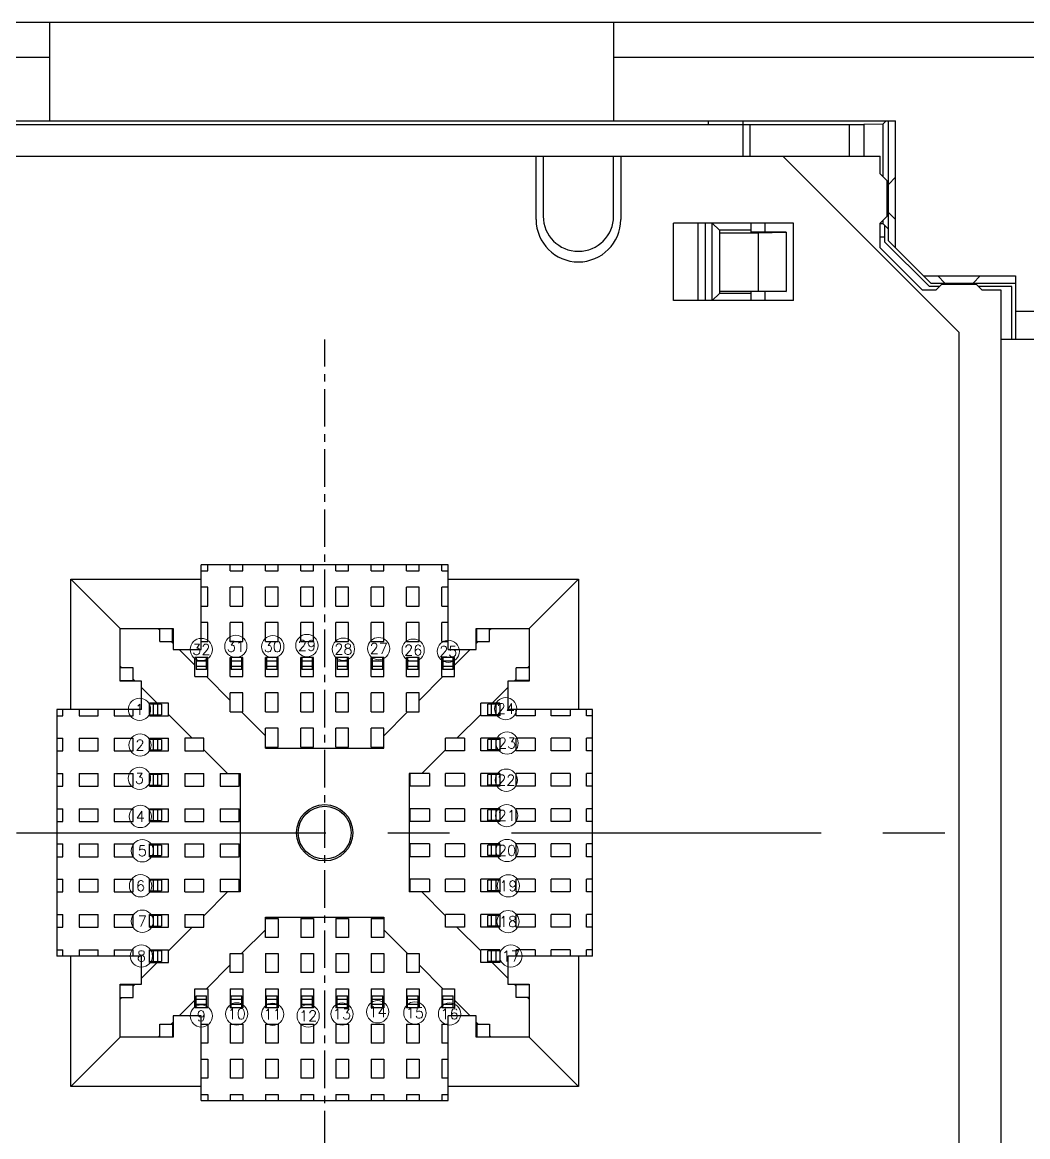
# Model space of a CAD drawing. Header units: millimetres. Extents: x 1642 to 1749, y -828 to -753.
# Drawn here: x 1724.15 to 1738.41, y -787.98 to -772.16 of the extents above; entities that cross this region are included whole.
import ezdxf
from ezdxf.enums import TextEntityAlignment as Align

# ---------------------------------------------------------------- set-up
doc = ezdxf.new("R2010")
doc.units = ezdxf.units.MM
doc.header["$LTSCALE"] = 30.734
doc.linetypes.add('CENTER', pattern=[0.6, 0.375, -0.075, 0.075, -0.075])
doc.layers.get('0').update_dxf_attribs({"linetype": 'CONTINUOUS'})
doc.layers.add('from', color=7, linetype='CONTINUOUS', lineweight=13)
doc.styles.add('TXT', font='txt.shx', dxfattribs={"bigfont": 'gbcbig.shx'})

# ---------------------------------------------------------------- blocks, each defined once
blk = doc.blocks.new('b')
at = {"color": 7, "linetype": 'Continuous'}
for p, q in [((1258.817, -744.658), (1283.317, -744.658)), ((1266.317, -746.058), (1266.317, -744.658)), ((1274.317, -744.658), (1274.317, -746.058)), ((1266.317, -745.158), (1262.016, -745.158)), ((1283.817, -745.158), (1274.317, -745.158)), ((1262.317, -746.058), (1278.317, -746.058)), ((1275.657, -746.058), (1275.657, -746.108)), ((1276.157, -746.558), (1276.157, -746.058)), ((1278.138, -746.103), (1278.185, -746.058)), ((1278.217, -747.758), (1278.217, -746.058)), ((1278.317, -747.858), (1278.317, -746.058)), ((1262.767, -746.108), (1277.867, -746.108)), ((1276.251, -746.108), (1276.251, -746.558)), ((1277.657, -746.108), (1277.657, -746.558)), ((1278.138, -746.103), (1277.867, -746.109)), ((1277.867, -746.109), (1277.867, -746.558)), ((1278.138, -746.103), (1278.138, -746.849)), ((1262.537, -746.558), (1278.097, -746.558)), ((1273.217, -747.458), (1273.217, -746.558)), ((1273.317, -746.558), (1273.317, -747.408)), ((1274.317, -747.408), (1274.317, -746.558)), ((1274.417, -746.558), (1274.417, -747.458)), ((1276.717, -746.558), (1279.217, -749.058)), ((1278.097, -746.808), (1278.097, -746.558)), ((1278.097, -746.808), (1278.197, -746.908)), ((1278.317, -746.858), (1278.217, -746.958)), ((1278.197, -747.408), (1278.197, -746.908)), ((1275.167, -748.608), (1275.167, -747.508)), ((1276.867, -747.508), (1275.167, -747.508)), ((1275.517, -748.608), (1275.517, -747.508)), ((1275.617, -747.508), (1275.617, -748.608)), ((1275.717, -748.608), (1275.717, -747.508)), ((1275.717, -747.508), (1275.817, -747.608)), ((1276.267, -747.636), (1276.267, -747.508)), ((1276.467, -747.636), (1276.467, -747.508)), ((1276.867, -748.608), (1276.867, -747.508)), ((1278.197, -747.408), (1278.097, -747.508)), ((1278.097, -747.858), (1278.097, -747.508)), ((1278.138, -747.467), (1278.138, -747.513)), ((1278.317, -747.458), (1278.217, -747.358)), ((1275.817, -747.608), (1275.817, -748.508)), ((1276.267, -747.608), (1275.817, -747.608)), ((1275.817, -747.645), (1276.367, -747.645)), ((1276.767, -747.636), (1276.267, -747.636)), ((1276.367, -747.645), (1276.767, -747.638)), ((1276.367, -747.645), (1276.367, -748.472)), ((1276.767, -747.638), (1276.767, -748.479)), ((1278.097, -747.513), (1278.138, -747.513)), ((1278.217, -747.592), (1278.138, -747.513)), ((1278.167, -747.779), (1278.167, -747.542)), ((1278.167, -747.708), (1278.097, -747.708)), ((1278.167, -747.779), (1278.797, -748.408)), ((1278.817, -748.358), (1278.217, -747.758)), ((1278.097, -747.858), (1278.697, -748.458)), ((1278.717, -748.258), (1280.017, -748.258)), ((1279.017, -748.358), (1278.917, -748.258)), ((1279.517, -748.258), (1279.417, -748.358)), ((1280.017, -748.258), (1280.017, -749.158)), ((1278.887, -748.458), (1278.697, -748.458)), ((1278.937, -748.408), (1278.797, -748.408)), ((1278.817, -748.358), (1280.017, -748.358)), ((1278.887, -748.458), (1278.967, -748.378)), ((1279.467, -748.378), (1278.967, -748.378)), ((1279.467, -748.378), (1279.547, -748.458)), ((1279.967, -748.408), (1279.497, -748.408)), ((1279.817, -748.458), (1279.547, -748.458)), ((1279.817, -763.858), (1279.817, -748.458)), ((1279.967, -749.158), (1279.967, -748.408)), ((1276.867, -748.608), (1275.167, -748.608)), ((1275.817, -748.508), (1275.717, -748.608)), ((1275.817, -748.472), (1276.367, -748.472)), ((1276.267, -748.508), (1275.817, -748.508)), ((1276.267, -748.608), (1276.267, -748.48)), ((1276.767, -748.48), (1276.267, -748.48)), ((1276.367, -748.472), (1276.767, -748.479)), ((1276.467, -748.608), (1276.467, -748.48)), ((1280.017, -748.758), (1283.817, -748.758)), ((1279.217, -763.258), (1279.217, -749.058)), ((1283.617, -749.158), (1279.817, -749.158))]:
    blk.add_line(p, q, dxfattribs=at)
at = {"color": 1, "linetype": 'CENTER', "ltscale": 0.381}
blk.add_line((1258.817, -756.158), (1279.817, -756.158), dxfattribs=at)
at = {"color": 7, "linetype": 'Continuous'}
for centre, radius in [((1273.817, -747.458), 0.6), ((1273.817, -747.408), 0.5)]:
    blk.add_arc(centre, radius, 180, 360, dxfattribs=at)

msp = doc.modelspace()

# ---------------------------------------------------------------- linework, layer by layer
at = {"color": 1, "linetype": 'CENTER', "ltscale": 0.046281}
msp.add_line((1728.436, -793.263), (1728.436, -776.663), dxfattribs=at)
at = {"color": 7, "linetype": 'Continuous'}
for p, q in [((1730.186, -779.863), (1726.686, -779.863)), ((1726.686, -781.063), (1726.686, -779.863)), ((1726.776, -779.948), (1726.776, -779.863)), ((1727.096, -779.948), (1727.096, -779.863)), ((1727.276, -779.948), (1727.276, -779.863)), ((1727.596, -779.948), (1727.596, -779.863)), ((1727.776, -779.948), (1727.776, -779.863)), ((1728.096, -779.948), (1728.096, -779.863)), ((1728.276, -779.948), (1728.276, -779.863)), ((1728.596, -779.948), (1728.596, -779.863)), ((1728.776, -779.948), (1728.776, -779.863)), ((1729.096, -779.948), (1729.096, -779.863)), ((1729.276, -779.948), (1729.276, -779.863)), ((1729.596, -779.948), (1729.596, -779.863)), ((1729.776, -779.948), (1729.776, -779.863)), ((1730.096, -779.948), (1730.096, -779.863)), ((1730.186, -781.063), (1730.186, -779.863)), ((1724.836, -780.063), (1726.686, -780.063)), ((1725.536, -780.763), (1724.836, -780.063)), ((1724.836, -781.913), (1724.836, -780.063)), ((1726.686, -779.948), (1726.776, -779.948)), ((1727.096, -779.948), (1727.276, -779.948)), ((1727.596, -779.948), (1727.776, -779.948)), ((1728.096, -779.948), (1728.276, -779.948)), ((1728.596, -779.948), (1728.776, -779.948)), ((1729.096, -779.948), (1729.276, -779.948)), ((1729.596, -779.948), (1729.776, -779.948)), ((1730.096, -779.948), (1730.186, -779.948)), ((1730.186, -780.063), (1732.036, -780.063)), ((1731.336, -780.763), (1732.036, -780.063)), ((1732.036, -780.063), (1732.036, -781.913)), ((1726.776, -780.178), (1726.686, -780.178)), ((1726.776, -780.448), (1726.776, -780.178)), ((1727.276, -780.178), (1727.096, -780.178)), ((1727.096, -780.448), (1727.096, -780.178)), ((1727.276, -780.448), (1727.276, -780.178)), ((1727.776, -780.178), (1727.596, -780.178)), ((1727.596, -780.448), (1727.596, -780.178)), ((1727.776, -780.448), (1727.776, -780.178)), ((1728.276, -780.178), (1728.096, -780.178)), ((1728.096, -780.448), (1728.096, -780.178)), ((1728.276, -780.448), (1728.276, -780.178)), ((1728.776, -780.178), (1728.596, -780.178)), ((1728.596, -780.448), (1728.596, -780.178)), ((1728.776, -780.448), (1728.776, -780.178)), ((1729.276, -780.178), (1729.096, -780.178)), ((1729.096, -780.448), (1729.096, -780.178)), ((1729.276, -780.448), (1729.276, -780.178)), ((1729.776, -780.178), (1729.596, -780.178)), ((1729.596, -780.448), (1729.596, -780.178)), ((1729.776, -780.448), (1729.776, -780.178)), ((1730.186, -780.178), (1730.096, -780.178)), ((1730.096, -780.448), (1730.096, -780.178)), ((1726.686, -780.448), (1726.776, -780.448)), ((1727.096, -780.448), (1727.276, -780.448)), ((1727.596, -780.448), (1727.776, -780.448)), ((1728.096, -780.448), (1728.276, -780.448)), ((1728.596, -780.448), (1728.776, -780.448)), ((1729.096, -780.448), (1729.276, -780.448)), ((1729.596, -780.448), (1729.776, -780.448)), ((1730.096, -780.448), (1730.186, -780.448)), ((1726.776, -780.678), (1726.686, -780.678)), ((1726.776, -780.948), (1726.776, -780.678)), ((1727.276, -780.678), (1727.096, -780.678)), ((1727.096, -780.948), (1727.096, -780.678)), ((1727.276, -780.948), (1727.276, -780.678)), ((1727.776, -780.678), (1727.596, -780.678)), ((1727.596, -780.948), (1727.596, -780.678)), ((1727.776, -780.948), (1727.776, -780.678)), ((1728.276, -780.678), (1728.096, -780.678)), ((1728.096, -780.948), (1728.096, -780.678)), ((1728.276, -780.948), (1728.276, -780.678)), ((1728.776, -780.678), (1728.596, -780.678)), ((1728.596, -780.948), (1728.596, -780.678)), ((1728.776, -780.948), (1728.776, -780.678)), ((1729.276, -780.678), (1729.096, -780.678)), ((1729.096, -780.948), (1729.096, -780.678)), ((1729.276, -780.948), (1729.276, -780.678)), ((1729.776, -780.678), (1729.596, -780.678)), ((1729.596, -780.948), (1729.596, -780.678)), ((1729.776, -780.948), (1729.776, -780.678)), ((1730.186, -780.678), (1730.096, -780.678)), ((1730.096, -780.948), (1730.096, -780.678)), ((1725.536, -780.763), (1726.286, -780.763)), ((1725.536, -781.513), (1725.536, -780.763)), ((1726.073, -780.763), (1726.096, -780.786)), ((1726.096, -780.948), (1726.096, -780.763)), ((1726.276, -780.948), (1726.276, -780.763)), ((1726.286, -780.763), (1726.286, -781.063)), ((1730.586, -780.763), (1731.336, -780.763)), ((1730.586, -781.063), (1730.586, -780.763)), ((1730.596, -780.948), (1730.596, -780.763)), ((1730.776, -780.786), (1730.798, -780.763)), ((1730.776, -780.948), (1730.776, -780.763)), ((1731.336, -780.763), (1731.336, -781.513)), ((1726.096, -780.948), (1726.276, -780.948)), ((1726.258, -780.948), (1726.286, -780.976)), ((1726.686, -780.948), (1726.776, -780.948)), ((1727.096, -780.948), (1727.276, -780.948)), ((1727.596, -780.948), (1727.776, -780.948)), ((1728.096, -780.948), (1728.276, -780.948)), ((1728.596, -780.948), (1728.776, -780.948)), ((1729.096, -780.948), (1729.276, -780.948)), ((1729.596, -780.948), (1729.776, -780.948)), ((1730.096, -780.948), (1730.186, -780.948)), ((1730.586, -780.976), (1730.613, -780.948)), ((1730.596, -780.948), (1730.776, -780.948)), ((1726.286, -781.063), (1726.686, -781.063)), ((1726.373, -781.063), (1726.596, -781.286)), ((1726.776, -781.178), (1726.596, -781.178)), ((1726.596, -781.448), (1726.596, -781.178)), ((1726.611, -781.178), (1726.611, -781.348)), ((1726.761, -781.348), (1726.761, -781.178)), ((1726.776, -781.448), (1726.776, -781.178)), ((1727.276, -781.178), (1727.096, -781.178)), ((1727.096, -781.448), (1727.096, -781.178)), ((1727.111, -781.178), (1727.111, -781.348)), ((1727.261, -781.348), (1727.261, -781.178)), ((1727.276, -781.448), (1727.276, -781.178)), ((1727.776, -781.178), (1727.596, -781.178)), ((1727.596, -781.448), (1727.596, -781.178)), ((1727.611, -781.178), (1727.611, -781.348)), ((1727.761, -781.348), (1727.761, -781.178)), ((1727.776, -781.448), (1727.776, -781.178)), ((1728.276, -781.178), (1728.096, -781.178)), ((1728.096, -781.448), (1728.096, -781.178)), ((1728.111, -781.178), (1728.111, -781.348)), ((1728.261, -781.348), (1728.261, -781.178)), ((1728.276, -781.448), (1728.276, -781.178)), ((1728.776, -781.178), (1728.596, -781.178)), ((1728.596, -781.448), (1728.596, -781.178)), ((1728.611, -781.178), (1728.611, -781.348)), ((1728.761, -781.348), (1728.761, -781.178)), ((1728.776, -781.448), (1728.776, -781.178)), ((1729.276, -781.178), (1729.096, -781.178)), ((1729.096, -781.448), (1729.096, -781.178)), ((1729.111, -781.178), (1729.111, -781.348)), ((1729.261, -781.348), (1729.261, -781.178)), ((1729.276, -781.448), (1729.276, -781.178)), ((1729.776, -781.178), (1729.596, -781.178)), ((1729.596, -781.448), (1729.596, -781.178)), ((1729.611, -781.178), (1729.611, -781.348)), ((1729.761, -781.348), (1729.761, -781.178)), ((1729.776, -781.448), (1729.776, -781.178)), ((1730.276, -781.178), (1730.096, -781.178)), ((1730.096, -781.448), (1730.096, -781.178)), ((1730.111, -781.178), (1730.111, -781.348)), ((1730.186, -781.063), (1730.586, -781.063)), ((1730.261, -781.348), (1730.261, -781.178)), ((1730.276, -781.286), (1730.498, -781.063)), ((1730.276, -781.448), (1730.276, -781.178)), ((1725.558, -781.323), (1725.536, -781.3)), ((1725.721, -781.323), (1725.536, -781.323)), ((1725.721, -781.503), (1725.721, -781.323)), ((1726.761, -781.228), (1726.611, -781.228)), ((1726.611, -781.298), (1726.761, -781.298)), ((1726.761, -781.348), (1726.611, -781.348)), ((1727.261, -781.228), (1727.111, -781.228)), ((1727.111, -781.298), (1727.261, -781.298)), ((1727.261, -781.348), (1727.111, -781.348)), ((1727.761, -781.228), (1727.611, -781.228)), ((1727.611, -781.298), (1727.761, -781.298)), ((1727.761, -781.348), (1727.611, -781.348)), ((1728.261, -781.228), (1728.111, -781.228)), ((1728.111, -781.298), (1728.261, -781.298)), ((1728.261, -781.348), (1728.111, -781.348)), ((1728.761, -781.228), (1728.611, -781.228)), ((1728.611, -781.298), (1728.761, -781.298)), ((1728.761, -781.348), (1728.611, -781.348)), ((1729.261, -781.228), (1729.111, -781.228)), ((1729.111, -781.298), (1729.261, -781.298)), ((1729.261, -781.348), (1729.111, -781.348)), ((1729.761, -781.228), (1729.611, -781.228)), ((1729.611, -781.298), (1729.761, -781.298)), ((1729.761, -781.348), (1729.611, -781.348)), ((1730.261, -781.228), (1730.111, -781.228)), ((1730.111, -781.298), (1730.261, -781.298)), ((1730.261, -781.348), (1730.111, -781.348)), ((1731.336, -781.323), (1731.151, -781.323)), ((1731.151, -781.503), (1731.151, -781.323)), ((1731.336, -781.3), (1731.313, -781.323)), ((1725.536, -781.503), (1725.721, -781.503)), ((1725.748, -781.513), (1725.721, -781.485)), ((1726.596, -781.448), (1726.776, -781.448)), ((1726.758, -781.448), (1727.096, -781.786)), ((1727.096, -781.448), (1727.276, -781.448)), ((1727.596, -781.448), (1727.776, -781.448)), ((1728.096, -781.448), (1728.276, -781.448)), ((1728.596, -781.448), (1728.776, -781.448)), ((1729.096, -781.448), (1729.276, -781.448)), ((1729.596, -781.448), (1729.776, -781.448)), ((1729.776, -781.786), (1730.113, -781.448)), ((1730.096, -781.448), (1730.276, -781.448)), ((1731.151, -781.485), (1731.123, -781.513)), ((1731.336, -781.503), (1731.151, -781.503)), ((1725.836, -781.513), (1725.536, -781.513)), ((1725.836, -781.913), (1725.836, -781.513)), ((1726.058, -781.823), (1725.836, -781.6)), ((1731.036, -781.6), (1730.813, -781.823)), ((1731.336, -781.513), (1731.036, -781.513)), ((1731.036, -781.513), (1731.036, -781.913)), ((1726.221, -781.823), (1725.951, -781.823)), ((1725.951, -782.003), (1725.951, -781.823)), ((1726.221, -782.003), (1726.221, -781.823)), ((1727.276, -781.678), (1727.096, -781.678)), ((1727.096, -781.948), (1727.096, -781.678)), ((1727.276, -781.948), (1727.276, -781.678)), ((1727.776, -781.678), (1727.596, -781.678)), ((1727.596, -781.948), (1727.596, -781.678)), ((1727.776, -781.948), (1727.776, -781.678)), ((1728.276, -781.678), (1728.096, -781.678)), ((1728.096, -781.948), (1728.096, -781.678)), ((1728.276, -781.948), (1728.276, -781.678)), ((1728.776, -781.678), (1728.596, -781.678)), ((1728.596, -781.948), (1728.596, -781.678)), ((1728.776, -781.948), (1728.776, -781.678)), ((1729.276, -781.678), (1729.096, -781.678)), ((1729.096, -781.948), (1729.096, -781.678)), ((1729.276, -781.948), (1729.276, -781.678)), ((1729.776, -781.678), (1729.596, -781.678)), ((1729.596, -781.948), (1729.596, -781.678)), ((1729.776, -781.948), (1729.776, -781.678)), ((1730.921, -781.823), (1730.651, -781.823)), ((1730.651, -782.003), (1730.651, -781.823)), ((1730.921, -781.823), (1730.921, -782.003)), ((1725.836, -781.913), (1724.636, -781.913)), ((1724.636, -781.913), (1724.636, -785.413)), ((1724.721, -782.003), (1724.721, -781.913)), ((1724.951, -781.913), (1724.951, -782.003)), ((1725.221, -782.003), (1725.221, -781.913)), ((1725.451, -781.913), (1725.451, -782.003)), ((1725.721, -782.003), (1725.721, -781.913)), ((1726.121, -781.838), (1725.951, -781.838)), ((1726.001, -781.838), (1726.001, -781.988)), ((1726.071, -781.988), (1726.071, -781.838)), ((1726.121, -781.838), (1726.121, -781.988)), ((1727.096, -781.948), (1727.276, -781.948)), ((1727.258, -781.948), (1727.596, -782.286)), ((1727.596, -781.948), (1727.776, -781.948)), ((1728.096, -781.948), (1728.276, -781.948)), ((1728.596, -781.948), (1728.776, -781.948)), ((1729.096, -781.948), (1729.276, -781.948)), ((1729.276, -782.286), (1729.613, -781.948)), ((1729.596, -781.948), (1729.776, -781.948)), ((1730.921, -781.838), (1730.75, -781.838)), ((1730.75, -781.988), (1730.75, -781.838)), ((1730.8, -781.838), (1730.8, -781.988)), ((1730.871, -781.988), (1730.871, -781.838)), ((1732.236, -781.913), (1731.036, -781.913)), ((1731.151, -782.003), (1731.151, -781.913)), ((1731.421, -781.913), (1731.421, -782.003)), ((1731.651, -782.003), (1731.651, -781.913)), ((1731.921, -781.913), (1731.921, -782.003)), ((1732.151, -782.003), (1732.151, -781.913)), ((1732.236, -785.413), (1732.236, -781.913)), ((1724.636, -782.003), (1724.721, -782.003)), ((1724.951, -782.003), (1725.221, -782.003)), ((1725.451, -782.003), (1725.721, -782.003)), ((1725.951, -781.988), (1726.121, -781.988)), ((1725.951, -782.003), (1726.221, -782.003)), ((1726.558, -782.323), (1726.221, -781.985)), ((1730.651, -781.985), (1730.313, -782.323)), ((1730.921, -782.003), (1730.651, -782.003)), ((1730.921, -781.988), (1730.75, -781.988)), ((1731.421, -782.003), (1731.151, -782.003)), ((1731.921, -782.003), (1731.651, -782.003)), ((1732.236, -782.003), (1732.151, -782.003)), ((1727.776, -782.178), (1727.596, -782.178)), ((1727.596, -782.463), (1727.596, -782.178)), ((1727.776, -782.448), (1727.776, -782.178)), ((1728.276, -782.178), (1728.096, -782.178)), ((1728.096, -782.448), (1728.096, -782.178)), ((1728.276, -782.448), (1728.276, -782.178)), ((1728.776, -782.178), (1728.596, -782.178)), ((1728.596, -782.448), (1728.596, -782.178)), ((1728.776, -782.448), (1728.776, -782.178)), ((1729.276, -782.178), (1729.096, -782.178)), ((1729.096, -782.448), (1729.096, -782.178)), ((1729.276, -782.463), (1729.276, -782.178)), ((1724.636, -782.323), (1724.721, -782.323)), ((1724.721, -782.503), (1724.721, -782.323)), ((1724.951, -782.323), (1725.221, -782.323)), ((1724.951, -782.323), (1724.951, -782.503)), ((1725.221, -782.503), (1725.221, -782.323)), ((1725.451, -782.323), (1725.721, -782.323)), ((1725.451, -782.323), (1725.451, -782.503)), ((1725.721, -782.503), (1725.721, -782.323)), ((1725.951, -782.323), (1726.221, -782.323)), ((1725.951, -782.503), (1725.951, -782.323)), ((1726.121, -782.338), (1725.951, -782.338)), ((1726.001, -782.338), (1726.001, -782.488)), ((1726.071, -782.488), (1726.071, -782.338)), ((1726.121, -782.338), (1726.121, -782.488)), ((1726.221, -782.503), (1726.221, -782.323)), ((1726.721, -782.323), (1726.451, -782.323)), ((1726.451, -782.323), (1726.451, -782.503)), ((1726.721, -782.503), (1726.721, -782.323)), ((1727.596, -782.448), (1727.776, -782.448)), ((1728.096, -782.448), (1728.276, -782.448)), ((1728.596, -782.448), (1728.776, -782.448)), ((1729.096, -782.448), (1729.276, -782.448)), ((1730.421, -782.323), (1730.151, -782.323)), ((1730.151, -782.503), (1730.151, -782.323)), ((1730.421, -782.323), (1730.421, -782.503)), ((1730.921, -782.323), (1730.651, -782.323)), ((1730.651, -782.503), (1730.651, -782.323)), ((1730.921, -782.338), (1730.75, -782.338)), ((1730.75, -782.488), (1730.75, -782.338)), ((1730.8, -782.338), (1730.8, -782.488)), ((1730.871, -782.488), (1730.871, -782.338)), ((1730.921, -782.323), (1730.921, -782.503)), ((1731.421, -782.323), (1731.151, -782.323)), ((1731.151, -782.503), (1731.151, -782.323)), ((1731.421, -782.323), (1731.421, -782.503)), ((1731.921, -782.323), (1731.651, -782.323)), ((1731.651, -782.503), (1731.651, -782.323)), ((1731.921, -782.323), (1731.921, -782.503)), ((1732.236, -782.323), (1732.151, -782.323)), ((1732.151, -782.503), (1732.151, -782.323)), ((1724.636, -782.503), (1724.721, -782.503)), ((1724.951, -782.503), (1725.221, -782.503)), ((1725.451, -782.503), (1725.721, -782.503)), ((1725.951, -782.488), (1726.121, -782.488)), ((1725.951, -782.503), (1726.221, -782.503)), ((1726.451, -782.503), (1726.721, -782.503)), ((1727.058, -782.823), (1726.721, -782.485)), ((1727.596, -782.463), (1729.276, -782.463)), ((1730.151, -782.485), (1729.813, -782.823)), ((1730.421, -782.503), (1730.151, -782.503)), ((1730.921, -782.503), (1730.651, -782.503)), ((1730.921, -782.488), (1730.75, -782.488)), ((1730.921, -782.498), (1730.759, -782.498)), ((1730.759, -782.503), (1730.759, -782.498)), ((1730.836, -782.503), (1730.836, -782.498)), ((1731.421, -782.503), (1731.151, -782.503)), ((1731.921, -782.503), (1731.651, -782.503)), ((1732.236, -782.503), (1732.151, -782.503)), ((1724.636, -782.823), (1724.721, -782.823)), ((1724.721, -783.003), (1724.721, -782.823)), ((1724.951, -782.823), (1725.221, -782.823)), ((1724.951, -782.823), (1724.951, -783.003)), ((1725.221, -783.003), (1725.221, -782.823)), ((1725.451, -782.823), (1725.721, -782.823)), ((1725.451, -782.823), (1725.451, -783.003)), ((1725.721, -783.003), (1725.721, -782.823)), ((1725.951, -782.823), (1726.221, -782.823)), ((1725.951, -783.003), (1725.951, -782.823)), ((1726.121, -782.838), (1725.951, -782.838)), ((1726.001, -782.838), (1726.001, -782.988)), ((1726.071, -782.988), (1726.071, -782.838)), ((1726.121, -782.838), (1726.121, -782.988)), ((1726.221, -783.003), (1726.221, -782.823)), ((1726.451, -782.823), (1726.721, -782.823)), ((1726.451, -782.823), (1726.451, -783.003)), ((1726.721, -783.003), (1726.721, -782.823)), ((1726.951, -782.823), (1727.236, -782.823)), ((1726.951, -782.823), (1726.951, -783.003)), ((1727.221, -783.003), (1727.221, -782.823)), ((1727.236, -782.823), (1727.236, -784.503)), ((1729.921, -782.823), (1729.636, -782.823)), ((1729.636, -782.823), (1729.636, -784.503)), ((1729.651, -783.003), (1729.651, -782.823)), ((1729.921, -782.823), (1729.921, -783.003)), ((1730.421, -782.823), (1730.151, -782.823)), ((1730.151, -783.003), (1730.151, -782.823)), ((1730.421, -782.823), (1730.421, -783.003)), ((1730.921, -782.823), (1730.651, -782.823)), ((1730.651, -783.003), (1730.651, -782.823)), ((1730.921, -782.838), (1730.75, -782.838)), ((1730.75, -782.988), (1730.75, -782.838)), ((1730.8, -782.838), (1730.8, -782.988)), ((1730.871, -782.988), (1730.871, -782.838)), ((1730.921, -782.823), (1730.921, -783.003)), ((1731.421, -782.823), (1731.151, -782.823)), ((1731.151, -783.003), (1731.151, -782.823)), ((1731.421, -782.823), (1731.421, -783.003)), ((1731.921, -782.823), (1731.651, -782.823)), ((1731.651, -783.003), (1731.651, -782.823)), ((1731.921, -782.823), (1731.921, -783.003)), ((1732.236, -782.823), (1732.151, -782.823)), ((1732.151, -783.003), (1732.151, -782.823)), ((1724.636, -783.003), (1724.721, -783.003)), ((1724.951, -783.003), (1725.221, -783.003)), ((1725.451, -783.003), (1725.721, -783.003)), ((1725.951, -782.988), (1726.121, -782.988)), ((1725.951, -783.003), (1726.221, -783.003)), ((1726.451, -783.003), (1726.721, -783.003)), ((1726.951, -783.003), (1727.221, -783.003)), ((1729.921, -783.003), (1729.651, -783.003)), ((1730.421, -783.003), (1730.151, -783.003)), ((1730.921, -783.003), (1730.651, -783.003)), ((1730.921, -782.988), (1730.75, -782.988)), ((1731.421, -783.003), (1731.151, -783.003)), ((1731.921, -783.003), (1731.651, -783.003)), ((1732.236, -783.003), (1732.151, -783.003)), ((1724.636, -783.323), (1724.721, -783.323)), ((1724.721, -783.503), (1724.721, -783.323)), ((1724.951, -783.323), (1725.221, -783.323)), ((1724.951, -783.323), (1724.951, -783.503)), ((1725.221, -783.503), (1725.221, -783.323)), ((1725.451, -783.323), (1725.721, -783.323)), ((1725.451, -783.323), (1725.451, -783.503)), ((1725.721, -783.503), (1725.721, -783.323)), ((1725.951, -783.323), (1726.221, -783.323)), ((1725.951, -783.503), (1725.951, -783.323)), ((1726.121, -783.338), (1725.951, -783.338)), ((1726.001, -783.338), (1726.001, -783.488)), ((1726.071, -783.488), (1726.071, -783.338)), ((1726.121, -783.338), (1726.121, -783.488)), ((1726.221, -783.503), (1726.221, -783.323)), ((1726.451, -783.323), (1726.721, -783.323)), ((1726.451, -783.323), (1726.451, -783.503)), ((1726.721, -783.503), (1726.721, -783.323)), ((1726.951, -783.323), (1727.221, -783.323)), ((1726.951, -783.323), (1726.951, -783.503)), ((1727.221, -783.503), (1727.221, -783.323)), ((1729.921, -783.323), (1729.651, -783.323)), ((1729.651, -783.503), (1729.651, -783.323)), ((1729.921, -783.323), (1729.921, -783.503)), ((1730.421, -783.323), (1730.151, -783.323)), ((1730.151, -783.503), (1730.151, -783.323)), ((1730.421, -783.323), (1730.421, -783.503)), ((1730.921, -783.323), (1730.651, -783.323)), ((1730.651, -783.503), (1730.651, -783.323)), ((1730.921, -783.338), (1730.75, -783.338)), ((1730.75, -783.488), (1730.75, -783.338)), ((1730.8, -783.338), (1730.8, -783.488)), ((1730.871, -783.488), (1730.871, -783.338)), ((1730.921, -783.323), (1730.921, -783.503)), ((1731.421, -783.323), (1731.151, -783.323)), ((1731.151, -783.503), (1731.151, -783.323)), ((1731.421, -783.323), (1731.421, -783.503)), ((1731.921, -783.323), (1731.651, -783.323)), ((1731.651, -783.503), (1731.651, -783.323)), ((1731.921, -783.323), (1731.921, -783.503)), ((1732.236, -783.323), (1732.151, -783.323)), ((1732.151, -783.503), (1732.151, -783.323)), ((1724.636, -783.503), (1724.721, -783.503)), ((1724.951, -783.503), (1725.221, -783.503)), ((1725.451, -783.503), (1725.721, -783.503)), ((1725.951, -783.488), (1726.121, -783.488)), ((1725.951, -783.503), (1726.221, -783.503)), ((1726.451, -783.503), (1726.721, -783.503)), ((1726.951, -783.503), (1727.221, -783.503)), ((1729.921, -783.503), (1729.651, -783.503)), ((1730.421, -783.503), (1730.151, -783.503)), ((1730.921, -783.503), (1730.651, -783.503)), ((1730.921, -783.488), (1730.75, -783.488)), ((1731.421, -783.503), (1731.151, -783.503)), ((1731.921, -783.503), (1731.651, -783.503)), ((1732.236, -783.503), (1732.151, -783.503)), ((1724.636, -783.823), (1724.721, -783.823)), ((1724.721, -784.003), (1724.721, -783.823)), ((1724.951, -783.823), (1725.221, -783.823)), ((1724.951, -783.823), (1724.951, -784.003)), ((1725.221, -784.003), (1725.221, -783.823)), ((1725.451, -783.823), (1725.721, -783.823)), ((1725.451, -783.823), (1725.451, -784.003)), ((1725.721, -784.003), (1725.721, -783.823)), ((1725.951, -783.823), (1726.221, -783.823)), ((1725.951, -784.003), (1725.951, -783.823)), ((1726.121, -783.838), (1725.951, -783.838)), ((1726.001, -783.838), (1726.001, -783.988)), ((1726.071, -783.988), (1726.071, -783.838)), ((1726.121, -783.838), (1726.121, -783.988)), ((1726.221, -784.003), (1726.221, -783.823)), ((1726.451, -783.823), (1726.721, -783.823)), ((1726.451, -783.823), (1726.451, -784.003)), ((1726.721, -784.003), (1726.721, -783.823)), ((1726.951, -783.823), (1727.221, -783.823)), ((1726.951, -783.823), (1726.951, -784.003)), ((1727.221, -784.003), (1727.221, -783.823)), ((1729.921, -783.823), (1729.651, -783.823)), ((1729.651, -784.003), (1729.651, -783.823)), ((1729.921, -783.823), (1729.921, -784.003)), ((1730.421, -783.823), (1730.151, -783.823)), ((1730.151, -784.003), (1730.151, -783.823)), ((1730.421, -783.823), (1730.421, -784.003)), ((1730.921, -783.823), (1730.651, -783.823)), ((1730.651, -784.003), (1730.651, -783.823)), ((1730.921, -783.838), (1730.75, -783.838)), ((1730.75, -783.988), (1730.75, -783.838)), ((1730.8, -783.838), (1730.8, -783.988)), ((1730.871, -783.988), (1730.871, -783.838)), ((1730.921, -783.823), (1730.921, -784.003)), ((1731.421, -783.823), (1731.151, -783.823)), ((1731.151, -784.003), (1731.151, -783.823)), ((1731.421, -783.823), (1731.421, -784.003)), ((1731.921, -783.823), (1731.651, -783.823)), ((1731.651, -784.003), (1731.651, -783.823)), ((1731.921, -783.823), (1731.921, -784.003)), ((1732.236, -783.823), (1732.151, -783.823)), ((1732.151, -784.003), (1732.151, -783.823)), ((1724.636, -784.003), (1724.721, -784.003)), ((1724.951, -784.003), (1725.221, -784.003)), ((1725.451, -784.003), (1725.721, -784.003)), ((1725.951, -783.988), (1726.121, -783.988)), ((1725.951, -784.003), (1726.221, -784.003)), ((1726.451, -784.003), (1726.721, -784.003)), ((1726.951, -784.003), (1727.221, -784.003)), ((1729.921, -784.003), (1729.651, -784.003)), ((1730.421, -784.003), (1730.151, -784.003)), ((1730.921, -784.003), (1730.651, -784.003)), ((1730.921, -783.988), (1730.75, -783.988)), ((1731.421, -784.003), (1731.151, -784.003)), ((1731.921, -784.003), (1731.651, -784.003)), ((1732.236, -784.003), (1732.151, -784.003)), ((1724.636, -784.323), (1724.721, -784.323)), ((1724.721, -784.503), (1724.721, -784.323)), ((1724.951, -784.323), (1725.221, -784.323)), ((1724.951, -784.323), (1724.951, -784.503)), ((1725.221, -784.503), (1725.221, -784.323)), ((1725.451, -784.323), (1725.721, -784.323)), ((1725.451, -784.323), (1725.451, -784.503)), ((1725.721, -784.503), (1725.721, -784.323)), ((1725.951, -784.323), (1726.221, -784.323)), ((1725.951, -784.503), (1725.951, -784.323)), ((1726.121, -784.338), (1725.951, -784.338)), ((1726.001, -784.338), (1726.001, -784.488)), ((1726.071, -784.488), (1726.071, -784.338)), ((1726.121, -784.338), (1726.121, -784.488)), ((1726.221, -784.503), (1726.221, -784.323)), ((1726.45, -784.323), (1726.721, -784.323)), ((1726.45, -784.503), (1726.45, -784.323)), ((1726.721, -784.503), (1726.721, -784.323)), ((1726.951, -784.323), (1727.221, -784.323)), ((1726.951, -784.323), (1726.951, -784.503)), ((1727.221, -784.503), (1727.221, -784.323)), ((1729.921, -784.323), (1729.651, -784.323)), ((1729.651, -784.503), (1729.651, -784.323)), ((1729.921, -784.323), (1729.921, -784.503)), ((1730.421, -784.323), (1730.151, -784.323)), ((1730.151, -784.503), (1730.151, -784.323)), ((1730.421, -784.323), (1730.421, -784.503)), ((1730.921, -784.323), (1730.651, -784.323)), ((1730.651, -784.503), (1730.651, -784.323)), ((1730.921, -784.338), (1730.75, -784.338)), ((1730.75, -784.488), (1730.75, -784.338)), ((1730.8, -784.338), (1730.8, -784.488)), ((1730.871, -784.488), (1730.871, -784.338)), ((1730.921, -784.323), (1730.921, -784.503)), ((1731.421, -784.323), (1731.151, -784.323)), ((1731.151, -784.503), (1731.151, -784.323)), ((1731.421, -784.323), (1731.421, -784.503)), ((1731.921, -784.323), (1731.651, -784.323)), ((1731.651, -784.503), (1731.651, -784.323)), ((1731.921, -784.323), (1731.921, -784.503)), ((1732.236, -784.323), (1732.151, -784.323)), ((1732.151, -784.503), (1732.151, -784.323)), ((1724.636, -784.503), (1724.721, -784.503)), ((1724.951, -784.503), (1725.221, -784.503)), ((1725.451, -784.503), (1725.721, -784.503)), ((1725.951, -784.488), (1726.121, -784.488)), ((1725.951, -784.503), (1726.221, -784.503)), ((1726.45, -784.503), (1726.721, -784.503)), ((1726.721, -784.841), (1727.058, -784.503)), ((1727.236, -784.503), (1726.951, -784.503)), ((1729.921, -784.503), (1729.636, -784.503)), ((1729.813, -784.503), (1730.151, -784.841)), ((1730.421, -784.503), (1730.151, -784.503)), ((1730.921, -784.503), (1730.651, -784.503)), ((1730.921, -784.488), (1730.75, -784.488)), ((1731.421, -784.503), (1731.151, -784.503)), ((1731.921, -784.503), (1731.651, -784.503)), ((1732.236, -784.503), (1732.151, -784.503)), ((1724.636, -784.823), (1724.721, -784.823)), ((1724.721, -785.003), (1724.721, -784.823)), ((1724.951, -784.823), (1725.221, -784.823)), ((1724.951, -784.823), (1724.951, -785.003)), ((1725.221, -785.003), (1725.221, -784.823)), ((1725.451, -784.823), (1725.721, -784.823)), ((1725.451, -784.823), (1725.451, -785.003)), ((1725.721, -785.003), (1725.721, -784.823)), ((1725.951, -784.823), (1726.221, -784.823)), ((1725.951, -785.003), (1725.951, -784.823)), ((1726.221, -785.003), (1726.221, -784.823)), ((1726.451, -784.823), (1726.721, -784.823)), ((1726.451, -784.823), (1726.451, -785.003)), ((1726.721, -785.003), (1726.721, -784.823)), ((1730.421, -784.823), (1730.151, -784.823)), ((1730.151, -785.003), (1730.151, -784.823)), ((1730.421, -784.823), (1730.421, -785.003)), ((1730.921, -784.823), (1730.651, -784.823)), ((1730.651, -785.003), (1730.651, -784.823)), ((1730.921, -784.823), (1730.921, -785.003)), ((1731.421, -784.823), (1731.151, -784.823)), ((1731.151, -785.003), (1731.151, -784.823)), ((1731.421, -784.823), (1731.421, -785.003)), ((1731.921, -784.823), (1731.651, -784.823)), ((1731.651, -785.003), (1731.651, -784.823)), ((1731.921, -784.823), (1731.921, -785.003)), ((1732.236, -784.823), (1732.151, -784.823)), ((1732.151, -785.003), (1732.151, -784.823)), ((1726.121, -784.838), (1725.951, -784.838)), ((1725.951, -784.988), (1726.121, -784.988)), ((1726.001, -784.838), (1726.001, -784.988)), ((1726.071, -784.988), (1726.071, -784.838)), ((1726.121, -784.838), (1726.121, -784.988)), ((1727.596, -784.863), (1729.276, -784.863)), ((1727.596, -785.148), (1727.596, -784.863)), ((1727.596, -784.878), (1727.776, -784.878)), ((1727.776, -784.878), (1727.776, -785.148)), ((1728.096, -784.878), (1728.276, -784.878)), ((1728.096, -784.878), (1728.096, -785.148)), ((1728.276, -784.878), (1728.276, -785.148)), ((1728.596, -784.878), (1728.776, -784.878)), ((1728.596, -784.878), (1728.596, -785.148)), ((1728.776, -784.878), (1728.776, -785.148)), ((1729.096, -784.878), (1729.276, -784.878)), ((1729.096, -784.878), (1729.096, -785.148)), ((1729.276, -784.863), (1729.276, -785.148)), ((1730.921, -784.838), (1730.75, -784.838)), ((1730.75, -784.988), (1730.75, -784.838)), ((1730.921, -784.988), (1730.75, -784.988)), ((1730.8, -784.838), (1730.8, -784.988)), ((1730.871, -784.988), (1730.871, -784.838)), ((1724.636, -785.003), (1724.721, -785.003)), ((1724.951, -785.003), (1725.221, -785.003)), ((1725.451, -785.003), (1725.721, -785.003)), ((1725.951, -785.003), (1726.221, -785.003)), ((1726.221, -785.341), (1726.558, -785.003)), ((1726.451, -785.003), (1726.721, -785.003)), ((1727.596, -785.04), (1727.258, -785.378)), ((1729.613, -785.378), (1729.276, -785.04)), ((1730.421, -785.003), (1730.151, -785.003)), ((1730.313, -785.003), (1730.651, -785.341)), ((1730.921, -785.003), (1730.651, -785.003)), ((1731.421, -785.003), (1731.151, -785.003)), ((1731.921, -785.003), (1731.651, -785.003)), ((1732.236, -785.003), (1732.151, -785.003)), ((1727.776, -785.148), (1727.596, -785.148)), ((1728.276, -785.148), (1728.096, -785.148)), ((1728.776, -785.148), (1728.596, -785.148)), ((1729.276, -785.148), (1729.096, -785.148)), ((1724.636, -785.323), (1724.721, -785.323)), ((1725.836, -785.413), (1724.636, -785.413)), ((1724.721, -785.413), (1724.721, -785.323)), ((1724.836, -787.263), (1724.836, -785.413)), ((1724.951, -785.323), (1725.221, -785.323)), ((1724.951, -785.323), (1724.951, -785.413)), ((1725.221, -785.413), (1725.221, -785.323)), ((1725.451, -785.323), (1725.721, -785.323)), ((1725.451, -785.323), (1725.451, -785.413)), ((1725.721, -785.413), (1725.721, -785.323)), ((1725.836, -785.813), (1725.836, -785.413)), ((1725.951, -785.323), (1726.221, -785.323)), ((1725.951, -785.503), (1725.951, -785.323)), ((1726.121, -785.338), (1725.951, -785.338)), ((1726.001, -785.338), (1726.001, -785.488)), ((1726.071, -785.488), (1726.071, -785.338)), ((1726.121, -785.338), (1726.121, -785.488)), ((1726.221, -785.503), (1726.221, -785.323)), ((1727.096, -785.378), (1727.276, -785.378)), ((1727.096, -785.648), (1727.096, -785.378)), ((1727.276, -785.378), (1727.276, -785.648)), ((1727.596, -785.378), (1727.776, -785.378)), ((1727.596, -785.378), (1727.596, -785.648)), ((1727.776, -785.378), (1727.776, -785.648)), ((1728.096, -785.378), (1728.276, -785.378)), ((1728.096, -785.378), (1728.096, -785.648)), ((1728.276, -785.378), (1728.276, -785.648)), ((1728.596, -785.378), (1728.776, -785.378)), ((1728.596, -785.378), (1728.596, -785.648)), ((1728.776, -785.378), (1728.776, -785.648)), ((1729.096, -785.378), (1729.276, -785.378)), ((1729.096, -785.378), (1729.096, -785.648)), ((1729.276, -785.378), (1729.276, -785.648)), ((1729.596, -785.378), (1729.776, -785.378)), ((1729.596, -785.378), (1729.596, -785.648)), ((1729.776, -785.378), (1729.776, -785.648)), ((1730.921, -785.323), (1730.651, -785.323)), ((1730.651, -785.503), (1730.651, -785.323)), ((1730.921, -785.338), (1730.75, -785.338)), ((1730.75, -785.488), (1730.75, -785.338)), ((1730.8, -785.338), (1730.8, -785.488)), ((1730.871, -785.488), (1730.871, -785.338)), ((1730.921, -785.323), (1730.921, -785.503)), ((1732.236, -785.413), (1731.036, -785.413)), ((1731.036, -785.413), (1731.036, -785.813)), ((1731.421, -785.323), (1731.151, -785.323)), ((1731.151, -785.413), (1731.151, -785.323)), ((1731.421, -785.323), (1731.421, -785.413)), ((1731.921, -785.323), (1731.651, -785.323)), ((1731.651, -785.413), (1731.651, -785.323)), ((1731.921, -785.323), (1731.921, -785.413)), ((1732.036, -785.413), (1732.036, -787.263)), ((1732.236, -785.323), (1732.151, -785.323)), ((1732.151, -785.413), (1732.151, -785.323)), ((1725.836, -785.726), (1726.058, -785.503)), ((1725.951, -785.488), (1726.121, -785.488)), ((1725.951, -785.503), (1726.221, -785.503)), ((1727.096, -785.54), (1726.758, -785.878)), ((1730.113, -785.878), (1729.776, -785.54)), ((1730.921, -785.503), (1730.651, -785.503)), ((1730.921, -785.488), (1730.75, -785.488)), ((1730.813, -785.503), (1731.036, -785.726)), ((1727.276, -785.648), (1727.096, -785.648)), ((1727.776, -785.648), (1727.596, -785.648)), ((1728.276, -785.648), (1728.096, -785.648)), ((1728.776, -785.648), (1728.596, -785.648)), ((1729.276, -785.648), (1729.096, -785.648)), ((1729.776, -785.648), (1729.596, -785.648)), ((1725.536, -785.813), (1725.836, -785.813)), ((1725.536, -786.563), (1725.536, -785.813)), ((1725.536, -785.823), (1725.721, -785.823)), ((1725.721, -785.841), (1725.748, -785.813)), ((1725.721, -786.003), (1725.721, -785.823)), ((1726.596, -785.878), (1726.776, -785.878)), ((1726.596, -786.148), (1726.596, -785.878)), ((1726.776, -785.878), (1726.776, -786.148)), ((1727.096, -785.878), (1727.276, -785.878)), ((1727.096, -785.878), (1727.096, -786.148)), ((1727.276, -785.878), (1727.276, -786.148)), ((1727.596, -785.878), (1727.776, -785.878)), ((1727.596, -785.878), (1727.596, -786.148)), ((1727.776, -785.878), (1727.776, -786.148)), ((1728.096, -785.878), (1728.276, -785.878)), ((1728.096, -785.878), (1728.096, -786.148)), ((1728.276, -785.878), (1728.276, -786.148)), ((1728.596, -785.878), (1728.776, -785.878)), ((1728.596, -785.878), (1728.596, -786.148)), ((1728.776, -785.878), (1728.776, -786.148)), ((1729.096, -785.878), (1729.276, -785.878)), ((1729.096, -785.878), (1729.096, -786.148)), ((1729.276, -785.878), (1729.276, -786.148)), ((1729.596, -785.878), (1729.776, -785.878)), ((1729.596, -785.878), (1729.596, -786.148)), ((1729.776, -785.878), (1729.776, -786.148)), ((1730.096, -785.878), (1730.276, -785.878)), ((1730.096, -785.878), (1730.096, -786.148)), ((1730.276, -785.878), (1730.276, -786.148)), ((1731.036, -785.813), (1731.336, -785.813)), ((1731.123, -785.813), (1731.151, -785.841)), ((1731.336, -785.823), (1731.151, -785.823)), ((1731.151, -786.003), (1731.151, -785.823)), ((1731.336, -785.813), (1731.336, -786.563)), ((1725.536, -786.003), (1725.721, -786.003)), ((1725.536, -786.026), (1725.558, -786.003)), ((1726.596, -786.04), (1726.373, -786.263)), ((1726.611, -785.978), (1726.761, -785.978)), ((1726.611, -786.148), (1726.611, -785.978)), ((1726.761, -786.028), (1726.611, -786.028)), ((1726.761, -786.148), (1726.761, -785.978)), ((1727.111, -785.978), (1727.261, -785.978)), ((1727.111, -786.148), (1727.111, -785.978)), ((1727.261, -786.028), (1727.111, -786.028)), ((1727.261, -786.148), (1727.261, -785.978)), ((1727.611, -785.978), (1727.761, -785.978)), ((1727.611, -786.148), (1727.611, -785.978)), ((1727.761, -786.028), (1727.611, -786.028)), ((1727.761, -786.148), (1727.761, -785.978)), ((1728.111, -785.978), (1728.261, -785.978)), ((1728.111, -786.148), (1728.111, -785.978)), ((1728.261, -786.028), (1728.111, -786.028)), ((1728.261, -786.148), (1728.261, -785.978)), ((1728.611, -785.978), (1728.761, -785.978)), ((1728.611, -786.148), (1728.611, -785.978)), ((1728.761, -786.028), (1728.611, -786.028)), ((1728.761, -786.148), (1728.761, -785.978)), ((1729.111, -785.978), (1729.261, -785.978)), ((1729.111, -786.148), (1729.111, -785.978)), ((1729.261, -786.028), (1729.111, -786.028)), ((1729.261, -786.148), (1729.261, -785.978)), ((1729.611, -785.978), (1729.761, -785.978)), ((1729.611, -786.148), (1729.611, -785.978)), ((1729.761, -786.028), (1729.611, -786.028)), ((1729.761, -786.148), (1729.761, -785.978)), ((1730.111, -785.978), (1730.261, -785.978)), ((1730.111, -786.148), (1730.111, -785.978)), ((1730.261, -786.028), (1730.111, -786.028)), ((1730.261, -786.148), (1730.261, -785.978)), ((1730.498, -786.263), (1730.276, -786.04)), ((1731.336, -786.003), (1731.151, -786.003)), ((1731.313, -786.003), (1731.336, -786.026)), ((1726.776, -786.148), (1726.596, -786.148)), ((1726.611, -786.098), (1726.761, -786.098)), ((1727.276, -786.148), (1727.096, -786.148)), ((1727.111, -786.098), (1727.261, -786.098)), ((1727.776, -786.148), (1727.596, -786.148)), ((1727.611, -786.098), (1727.761, -786.098)), ((1728.276, -786.148), (1728.096, -786.148)), ((1728.111, -786.098), (1728.261, -786.098)), ((1728.776, -786.148), (1728.596, -786.148)), ((1728.611, -786.098), (1728.761, -786.098)), ((1729.276, -786.148), (1729.096, -786.148)), ((1729.111, -786.098), (1729.261, -786.098)), ((1729.776, -786.148), (1729.596, -786.148)), ((1729.611, -786.098), (1729.761, -786.098)), ((1730.276, -786.148), (1730.096, -786.148)), ((1730.111, -786.098), (1730.261, -786.098)), ((1726.096, -786.378), (1726.276, -786.378)), ((1726.096, -786.563), (1726.096, -786.378)), ((1726.286, -786.35), (1726.258, -786.378)), ((1726.276, -786.378), (1726.276, -786.563)), ((1726.686, -786.263), (1726.286, -786.263)), ((1726.286, -786.263), (1726.286, -786.563)), ((1726.686, -787.463), (1726.686, -786.263)), ((1726.686, -786.378), (1726.776, -786.378)), ((1726.776, -786.378), (1726.776, -786.648)), ((1727.096, -786.378), (1727.276, -786.378)), ((1727.096, -786.378), (1727.096, -786.648)), ((1727.276, -786.378), (1727.276, -786.648)), ((1727.596, -786.378), (1727.776, -786.378)), ((1727.596, -786.378), (1727.596, -786.648)), ((1727.776, -786.378), (1727.776, -786.648)), ((1728.096, -786.378), (1728.276, -786.378)), ((1728.096, -786.378), (1728.096, -786.648)), ((1728.276, -786.378), (1728.276, -786.648)), ((1728.596, -786.378), (1728.776, -786.378)), ((1728.596, -786.378), (1728.596, -786.648)), ((1728.776, -786.378), (1728.776, -786.648)), ((1729.096, -786.378), (1729.276, -786.378)), ((1729.096, -786.378), (1729.096, -786.648)), ((1729.276, -786.378), (1729.276, -786.648)), ((1729.596, -786.378), (1729.776, -786.378)), ((1729.596, -786.378), (1729.596, -786.648)), ((1729.776, -786.378), (1729.776, -786.648)), ((1730.096, -786.378), (1730.186, -786.378)), ((1730.096, -786.378), (1730.096, -786.648)), ((1730.586, -786.263), (1730.186, -786.263)), ((1730.186, -787.463), (1730.186, -786.263)), ((1730.586, -786.563), (1730.586, -786.263)), ((1730.613, -786.378), (1730.586, -786.35)), ((1730.596, -786.378), (1730.776, -786.378)), ((1730.596, -786.378), (1730.596, -786.563)), ((1730.776, -786.378), (1730.776, -786.563)), ((1725.536, -786.563), (1724.836, -787.263)), ((1726.286, -786.563), (1725.536, -786.563)), ((1726.096, -786.54), (1726.073, -786.563)), ((1731.336, -786.563), (1730.586, -786.563)), ((1730.798, -786.563), (1730.776, -786.54)), ((1731.336, -786.563), (1732.036, -787.263)), ((1726.776, -786.648), (1726.686, -786.648)), ((1727.276, -786.648), (1727.096, -786.648)), ((1727.776, -786.648), (1727.596, -786.648)), ((1728.276, -786.648), (1728.096, -786.648)), ((1728.776, -786.648), (1728.596, -786.648)), ((1729.276, -786.648), (1729.096, -786.648)), ((1729.776, -786.648), (1729.596, -786.648)), ((1730.186, -786.648), (1730.096, -786.648)), ((1726.686, -786.878), (1726.776, -786.878)), ((1726.776, -786.878), (1726.776, -787.148)), ((1727.096, -786.878), (1727.276, -786.878)), ((1727.096, -786.878), (1727.096, -787.148)), ((1727.276, -786.878), (1727.276, -787.148)), ((1727.596, -786.878), (1727.776, -786.878)), ((1727.596, -786.878), (1727.596, -787.148)), ((1727.776, -786.878), (1727.776, -787.148)), ((1728.096, -786.878), (1728.276, -786.878)), ((1728.096, -786.878), (1728.096, -787.148)), ((1728.276, -786.878), (1728.276, -787.148)), ((1728.596, -786.878), (1728.776, -786.878)), ((1728.596, -786.878), (1728.596, -787.148)), ((1728.776, -786.878), (1728.776, -787.148)), ((1729.096, -786.878), (1729.276, -786.878)), ((1729.096, -786.878), (1729.096, -787.148)), ((1729.276, -786.878), (1729.276, -787.148)), ((1729.596, -786.878), (1729.776, -786.878)), ((1729.596, -786.878), (1729.596, -787.148)), ((1729.776, -786.878), (1729.776, -787.148)), ((1730.096, -786.878), (1730.186, -786.878)), ((1730.096, -786.878), (1730.096, -787.148)), ((1726.776, -787.148), (1726.686, -787.148)), ((1727.276, -787.148), (1727.096, -787.148)), ((1727.776, -787.148), (1727.596, -787.148)), ((1728.276, -787.148), (1728.096, -787.148)), ((1728.776, -787.148), (1728.596, -787.148)), ((1729.276, -787.148), (1729.096, -787.148)), ((1729.776, -787.148), (1729.596, -787.148)), ((1730.186, -787.148), (1730.096, -787.148)), ((1726.686, -787.263), (1724.836, -787.263)), ((1732.036, -787.263), (1730.186, -787.263)), ((1726.686, -787.378), (1726.776, -787.378)), ((1726.686, -787.463), (1730.186, -787.463)), ((1726.776, -787.378), (1726.776, -787.463)), ((1727.096, -787.378), (1727.276, -787.378)), ((1727.096, -787.378), (1727.096, -787.463)), ((1727.276, -787.378), (1727.276, -787.463)), ((1727.596, -787.378), (1727.776, -787.378)), ((1727.596, -787.378), (1727.596, -787.463)), ((1727.776, -787.378), (1727.776, -787.463)), ((1728.096, -787.378), (1728.276, -787.378)), ((1728.096, -787.378), (1728.096, -787.463)), ((1728.276, -787.378), (1728.276, -787.463)), ((1728.596, -787.378), (1728.776, -787.378)), ((1728.596, -787.378), (1728.596, -787.463)), ((1728.776, -787.378), (1728.776, -787.463)), ((1729.096, -787.378), (1729.276, -787.378)), ((1729.096, -787.378), (1729.096, -787.463)), ((1729.276, -787.378), (1729.276, -787.463)), ((1729.596, -787.378), (1729.776, -787.378)), ((1729.596, -787.378), (1729.596, -787.463)), ((1729.776, -787.378), (1729.776, -787.463)), ((1730.096, -787.378), (1730.186, -787.378)), ((1730.096, -787.378), (1730.096, -787.463))]:
    msp.add_line(p, q, dxfattribs=at)
for radius in [0.4, 0.375]:
    msp.add_circle((1728.436, -783.663), radius, dxfattribs=at)
at = {"layer": 'from', "color": 4, "linetype": 'ByBlock'}
for centre in [(1727.176, -781.019), (1727.7, -781.023), (1728.184, -781.007), (1726.686, -781.063), (1728.702, -781.059), (1729.203, -781.05), (1729.692, -781.073), (1730.19, -781.09), (1725.809, -781.913), (1731.005, -781.903), (1725.816, -782.419), (1731.024, -782.391), (1725.808, -782.892), (1731.013, -782.918), (1725.821, -783.432), (1731.019, -783.42), (1725.849, -783.919), (1731.023, -783.915), (1725.824, -784.416), (1731.042, -784.417), (1725.849, -784.919), (1731.038, -784.924), (1725.836, -785.413), (1731.078, -785.413), (1727.188, -786.234), (1727.698, -786.239), (1728.682, -786.236), (1729.187, -786.204), (1729.716, -786.22), (1730.208, -786.235), (1726.686, -786.263), (1728.202, -786.262)]:
    msp.add_circle(centre, 0.158, dxfattribs=at)

# ---------------------------------------------------------------- block references
at = {"color": 0, "linetype": 'ByBlock'}
msp.add_blockref('b', (458.219, -27.505), dxfattribs=at)

# ---------------------------------------------------------------- texts
at = {"layer": 'from', "color": 6, "linetype": 'ByBlock', "style": 'TXT'}
for s, p in [('32', (1726.686, -781.063)), ('31', (1727.176, -781.019)), ('30', (1727.7, -781.023)), ('29', (1728.184, -781.007)), ('28', (1728.702, -781.059)), ('27', (1729.203, -781.05)), ('26', (1729.692, -781.073)), ('25', (1730.19, -781.09)), ('1', (1725.809, -781.913)), ('24', (1731.005, -781.903)), ('2', (1725.816, -782.419)), ('23', (1731.024, -782.391)), ('3', (1725.808, -782.892)), ('22', (1731.013, -782.918)), ('4', (1725.821, -783.432)), ('21', (1731.019, -783.42)), ('5', (1725.849, -783.919)), ('20', (1731.023, -783.915)), ('6', (1725.824, -784.416)), ('19', (1731.042, -784.417)), ('7', (1725.849, -784.919)), ('18', (1731.038, -784.924)), ('8', (1725.836, -785.413)), ('17', (1731.078, -785.413)), ('9', (1726.686, -786.263)), ('10', (1727.188, -786.234)), ('11', (1727.698, -786.239)), ('12', (1728.202, -786.262)), ('13', (1728.682, -786.236)), ('14', (1729.187, -786.204)), ('15', (1729.716, -786.22)), ('16', (1730.208, -786.235))]:
    msp.add_text(s, height=0.15, dxfattribs=at).set_placement(p, align=Align.MIDDLE)

doc.saveas('drawing.dxf')
